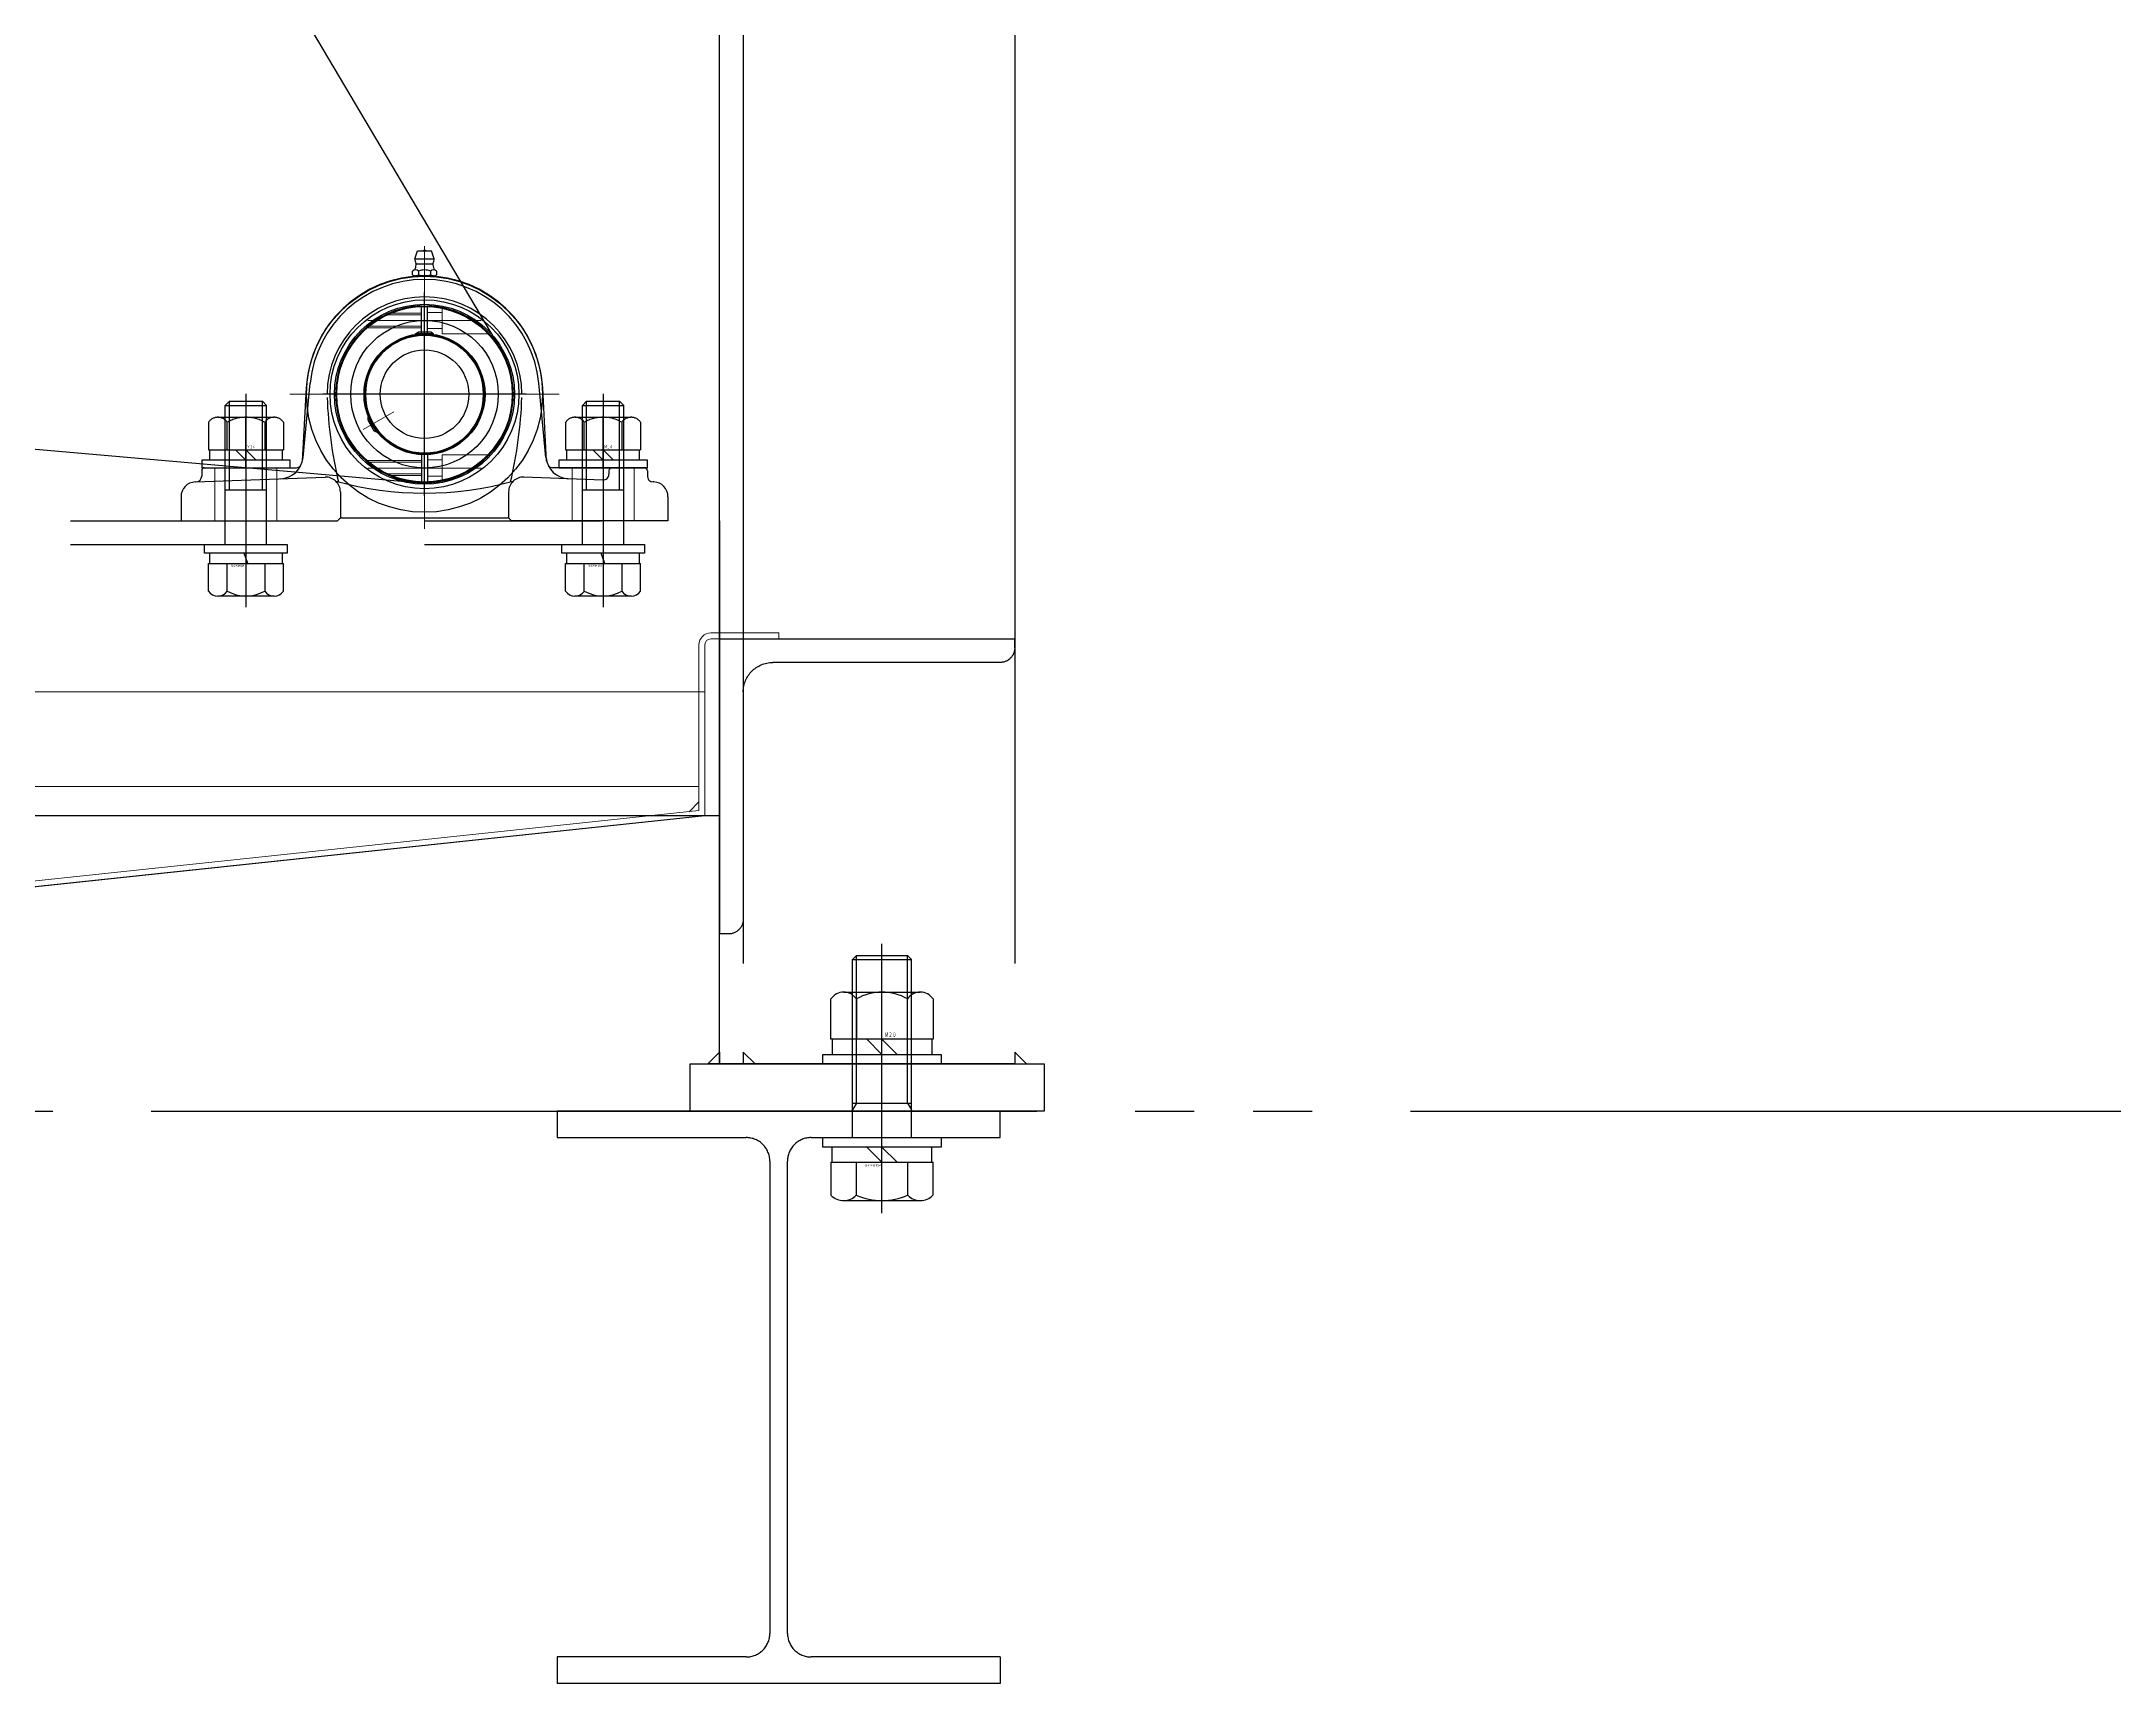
# Model space of a CAD drawing. Units: millimetres at full size. Extents: x -18456 to 18937, y -12290 to 13871.
# Drawn here: x 3715 to 5822, y -6729 to -5059 of the extents above; entities that cross this region are included whole.
import ezdxf
from ezdxf.enums import TextEntityAlignment as Align

# ---------------------------------------------------------------- set-up
doc = ezdxf.new("R2010")
doc.units = ezdxf.units.MM
doc.header["$LTSCALE"] = 100
doc.linetypes.add('CHAIN2', pattern=[12, 9, -1, 1, -1])
doc.linetypes.add('DOUBLE_CHAIN2', pattern=[12.8, 9, -1, 0.6, -0.6, 0.6, -1])
for name, color, linetype in [('0-2_0', 2, 'Continuous'), ('0-3_06_PHANTOM', 2, 'DOUBLE_CHAIN2'), ('0-4_08_DIM', 3, 'Continuous'), ('0-6_10_DRAFT', 1, 'Continuous'), ('0-A_01_NORMAL', 134, 'Continuous')]:
    doc.layers.add(name, color=color, linetype=linetype)
doc.layers.add('0-7_05_CENTER', color=2, linetype='CHAIN2', lineweight=18)
doc.layers.add('0-8_04_HIDDEN', color=7, linetype='Continuous', lineweight=18)
doc.styles.add('ＭＳ ゴシック', font='')
doc.styles.get('ＭＳ ゴシック').set_extended_font_data('MS Gothic')

# ---------------------------------------------------------------- blocks, each defined once
blk = doc.blocks.new('MUCAP206Ja_1_1')
at = {"layer": '0-2_0'}
for p, q in [((-3.3, 88.8), (-2.4, 91.5)), ((-2.4, 91.5), (2.4, 91.5)), ((3.3, 88.8), (2.4, 91.5)), ((-4.04, 83.37), (-4.04, 84.63)), ((-3.3, 88.8), (3.3, 88.8)), ((-2.8, 87.05), (2.8, 87.05)), ((-2.02, 84.63), (-2.02, 83.37)), ((2.02, 84.63), (2.02, 83.37)), ((4.04, 84.63), (4.04, 83.37)), ((3.03, 83), (-3.03, 83)), ((3, 63.4), (-3, 63.4)), ((-2.45, 63), (-2.45, 63.72)), ((2.13, 63.9), (-2.13, 63.9)), ((2.45, 63), (2.45, 63.72)), ((-41.38, 20.25), (-40.04, 45.06)), ((-41.16, 21.47), (-38.73, 46.65)), ((41.16, 21.47), (38.73, 46.65)), ((41.38, 20.25), (40.04, 45.06)), ((-18.84, 35.48), (-19.25, 35.25)), ((-19.25, 35.25), (-16.25, 30.05)), ((-19.25, 35.25), (-19.25, 34.25)), ((-18.63, 34.97), (-19.25, 34.61)), ((-19.25, 34.25), (-17.12, 30.55)), ((-16.25, 30.05), (-17.12, 30.55)), ((-16.18, 30.73), (-16.8, 30.37)), ((-15.84, 30.29), (-16.25, 30.05)), ((-77.69, 13.18), (-33.69, 14.81)), ((-75.5, 17), (-75.5, 15.19)), ((-74.5, 18), (-43.4, 18)), ((60.43, 13.82), (33.69, 14.81)), ((74.5, 18), (43.4, 18)), ((62.5, 17), (62.5, 15.82)), ((75.5, 17), (75.5, 15.19)), ((-82.5, 8.18), (-82.5, 0)), ((-28.5, 9.81), (-28.5, 1)), ((28.5, 9.81), (28.5, 1)), ((77.69, 13.18), (77.43, 13.19)), ((82.5, 8.18), (82.5, 0)), ((-82.5, 0), (-29.5, 0)), ((-29.5, 0), (-28.5, 1)), ((-28.09, 1), (28.09, 1)), ((29.5, 0), (28.5, 1)), ((82.5, 0), (29.5, 0))]:
    blk.add_line(p, q, dxfattribs=at)
for points in [[(-3, 62.93), (-3, 63.4), (-2.13, 63.9)], [(3, 62.93), (3, 63.4), (2.13, 63.9)]]:
    blk.add_lwpolyline(points, dxfattribs=at)
for radius in [32, 29.75, 20.25, 15]:
    blk.add_circle((0, 42.9), radius, dxfattribs=at)
for centre, radius, start, end in [((0, 90.01), 1.59, 69.55499, 110.44501), ((-3.03, 83.44), 1.56, 49.73979, 130.26021), ((0, 88.8), 3.3, 180, 208.06161), ((-8.79, 87.42), 6, 336.17154, 353.89834), ((-3.62, 86.87), 0.8, 353.89834, 28.06161), ((0, 79.3), 5.7, 69.22909, 110.77091), ((3.03, 83.44), 1.56, 49.73979, 130.26021), ((3.62, 86.87), 0.8, 151.93839, 186.10166), ((8.79, 87.42), 6, 186.10166, 203.82846), ((0, 88.8), 3.3, 331.93839, 0), ((0, 42.9), 40.1, 3.08459, 176.91541), ((0, 42.9), 38.91, 5.52315, 174.47685), ((-3.03, 84.56), 1.56, 229.73979, 310.26021), ((0, 88.7), 5.7, 249.22909, 290.77091), ((3.03, 84.56), 1.56, 229.73979, 310.26021), ((0, 42.9), 33, 0, 180), ((112.94, 46.65), 146, 181.90096, 193.24508), ((-112.94, 46.65), 146, 346.75492, 358.09904), ((-49.13, 22.24), 8, 272.1211, 354.47685), ((49.13, 22.24), 8, 185.52315, 267.8789), ((-77.5, 15.19), 2, 272.1211, 0), ((-74.5, 17), 1, 90, 180), ((-43.4, 20), 2, 270, 312.59897), ((-33.5, 9.81), 5, 0, 92.1211), ((33.5, 9.81), 5, 87.8789, 180), ((43.4, 20), 2, 227.40103, 270), ((60.5, 15.82), 2, 267.8789, 0), ((63.5, 17), 1, 90, 180), ((74.5, 17), 1, 0, 90), ((77.5, 15.19), 2, 180, 267.8789), ((-77.5, 8.18), 5, 92.1211, 180), ((0, 123.4), 114, 254.71535, 285.28465), ((77.5, 8.18), 5, 0, 87.8789), ((-28.09, 0), 1, 90, 135), ((28.09, 0), 1, 45, 90)]:
    blk.add_arc(centre, radius, start, end, dxfattribs=at)
at = {"layer": '0-6_10_DRAFT'}
blk.add_circle((0, 42.9), 25, dxfattribs=at)
at = {"layer": '0-7_05_CENTER'}
for p, q in [((0, 93.11), (0, 0)), ((-45.17, 42.9), (45.17, 42.9)), ((-20.78, 30.9), (-10.39, 36.9)), ((-60.5, 23), (-60.5, -5)), ((60.5, 23), (60.5, -5))]:
    blk.add_line(p, q, dxfattribs=at)
at = {"layer": '0-8_04_HIDDEN', "color": 2}
for p, q in [((-71, 18), (-71, 0)), ((-50, 18), (-50, 0)), ((50, 18), (50, 0)), ((71, 18), (71, 0))]:
    blk.add_line(p, q, dxfattribs=at)
blk = doc.blocks.new('M14Nza_1_1')
at = {"layer": '0-3_06_PHANTOM', "color": 7}
for p, q in [((-12.7, 15.4), (-12.7, 6.1)), ((-9.52, 17.1), (9.52, 17.1)), ((-6.35, 6.1), (-6.35, 15.4)), ((6.35, 15.4), (6.35, 6.1)), ((12.7, 15.4), (12.7, 6.1)), ((-12.7, 6.1), (12.7, 6.1)), ((-12.25, 2.6), (-12.25, 6.1)), ((-3.5, 6.1), (0, 2.6)), ((0, 6.1), (3.5, 2.6)), ((12.25, 6.1), (12.25, 2.6))]:
    blk.add_line(p, q, dxfattribs=at)
at = {"layer": '0-3_06_PHANTOM', "color": 7, "linetype": 'CHAIN2'}
blk.add_line((0, 0), (0, 17.1), dxfattribs=at)
at = {"layer": '0-3_06_PHANTOM', "color": 7}
blk.add_lwpolyline([(-15, 0), (15, 0), (15, 2.6), (-15, 2.6)], close=True, dxfattribs=at)
for centre, radius, start, end in [((-9.52, 13.29), 3.81, 33.626, 146.374), ((0, 4.4), 12.7, 60, 120), ((9.52, 13.29), 3.81, 33.626, 146.374)]:
    blk.add_arc(centre, radius, start, end, dxfattribs=at)
at = {"layer": '0-6_10_DRAFT', "style": 'ＭＳ ゴシック', "width": 0.6}
blk.add_text('Ｍ１４', height=1.1, dxfattribs=at).set_placement((0.39, 6.2), align=Align.BOTTOM_LEFT)
blk = doc.blocks.new('A$C6FDC4AF3_1_1')
at = {"layer": '0-2_0', "color": 134}
for radius in [40, 30.5, 20.5]:
    blk.add_circle((0, 0), radius, dxfattribs=at)
at = {"layer": '0-7_05_CENTER'}
for p, q in [((0, -45.6), (0, 45.6)), ((45.6, 0), (-45.6, 0))]:
    blk.add_line(p, q, dxfattribs=at)
blk = doc.blocks.new('A$C6A332CFA_1_1')
at = {"layer": '0-2_0', "color": 134}
for radius in [30, 20]:
    blk.add_circle((0, 0), radius, dxfattribs=at)
at = {"layer": '0-6_10_DRAFT'}
for p, q in [((0, -34.46), (0, 34.46)), ((34.46, 0), (-34.46, 0))]:
    blk.add_line(p, q, dxfattribs=at)
at = {"layer": '0-A_01_NORMAL'}
blk.add_circle((0, 0), 15, dxfattribs=at)
blk = doc.blocks.new('SCSPJ40-12a_1')
at = {"layer": '0-2_0'}
for p, q in [((-1, 19.97), (-1, 29.98)), ((1, 19.97), (1, 29.98)), ((-1, -19.97), (-1, -29.98)), ((1, -19.97), (1, -29.98))]:
    blk.add_line(p, q, dxfattribs=at)
for radius, start, end in [(30, 91.91021, 268.08979), (30, 271.91021, 88.08979), (20, 92.86598, 267.13403), (20, 272.86599, 87.13401)]:
    blk.add_arc((0, 0), radius, start, end, dxfattribs=at)
at = {"layer": '0-7_05_CENTER'}
for p, q in [((0, 32.3), (0, -32.3)), ((-19.19, 25), (19.19, 25)), ((-32.3, 0), (32.3, 0)), ((-19.19, -25), (19.19, -25))]:
    blk.add_line(p, q, dxfattribs=at)
at = {"layer": '0-8_04_HIDDEN', "color": 2}
for p, q in [((6, 20.5), (6, 29.39)), ((-19.84, 22.5), (-1, 22.5)), ((-19.2, 23.05), (-1, 23.05)), ((-13.18, 26.95), (-1, 26.95)), ((-11.99, 27.5), (-1, 27.5)), ((1, 27.75), (6, 27.75)), ((1, 22.25), (6, 22.25)), ((6, 20.5), (21.9, 20.5)), ((6, -20.5), (6, -29.39)), ((6, -20.5), (21.9, -20.5)), ((-19.84, -22.5), (-1, -22.5)), ((-19.2, -23.05), (-1, -23.05)), ((-13.18, -26.95), (-1, -26.95)), ((-11.99, -27.5), (-1, -27.5)), ((1, -22.25), (6, -22.25)), ((1, -27.75), (6, -27.75))]:
    blk.add_line(p, q, dxfattribs=at)
blk = doc.blocks.new('A$C235153E3_1')
at = {"layer": '0-8_04_HIDDEN'}
for name in ['A$C6FDC4AF3_1_1', 'A$C6A332CFA_1_1', 'SCSPJ40-12a_1']:
    blk.add_blockref(name, (0, 0), dxfattribs=at)
blk = doc.blocks.new('A$C3DE3586F_1_1')
at = {"layer": '0-2_0', "color": 134, "linetype": 'CHAIN2'}
blk.add_line((0, -51.09), (0, 21.25), dxfattribs=at)
at = {"layer": '0-2_0', "color": 134}
for p, q in [((-12.7, 15.8), (-12.7, 6.5)), ((-9.52, 17.5), (9.52, 17.5)), ((-6.35, 6.5), (-6.35, 15.8)), ((6.35, 15.8), (6.35, 6.5)), ((12.7, 15.8), (12.7, 6.5)), ((-14, 0), (-14, 3)), ((-14, 3), (14, 3)), ((14, 0), (-14, 0)), ((12.7, 6.5), (-12.7, 6.5)), ((-12.25, 3), (-12.25, 6.5)), ((-0.64, 6.5), (0.64, 3)), ((12.25, 6.5), (12.25, 3)), ((14, 3), (14, 0)), ((7, -18.5), (-7, -18.5)), ((-5.6, -18.5), (-5.6, -48.5)), ((5.6, -18.5), (5.6, -48.5)), ((7, -47.1), (-7, -47.1)), ((5.6, -48.5), (-5.6, -48.5))]:
    blk.add_line(p, q, dxfattribs=at)
for points in [[(-7, 0), (-7, -47.1), (-5.6, -48.5)], [(7, 0), (7, -47.1), (5.6, -48.5)]]:
    blk.add_lwpolyline(points, dxfattribs=at)
for centre, radius, start, end in [((-9.52, 13.69), 3.81, 33.626, 146.374), ((0, 4.8), 12.7, 60, 120), ((9.52, 13.69), 3.81, 33.626, 146.374)]:
    blk.add_arc(centre, radius, start, end, dxfattribs=at)
at = {"layer": '0-6_10_DRAFT', "style": 'ＭＳ ゴシック', "width": 1.5}
blk.add_text('M14x55', height=0.733, dxfattribs=at).set_placement((0.53, 6.6), align=Align.BOTTOM_LEFT)
blk = doc.blocks.new('A$C7A434C01_1_1')
at = {"layer": '0-2_0'}
for name, p in [('MUCAP206Ja_1_1', (0, -72.9)), ('M14Nza_1_1', (-60.5, -54.9)), ('M14Nza_1_1', (60.5, -54.9))]:
    blk.add_blockref(name, p, dxfattribs=at)
at = {"layer": '0-2_0', "rotation": 180}
for p in [(-60.5, -80.9), (60.5, -80.9)]:
    blk.add_blockref('A$C3DE3586F_1_1', p, dxfattribs=at)
at = {"layer": '0-8_04_HIDDEN'}
blk.add_blockref('A$C235153E3_1', (0, -30), dxfattribs=at)
blk = doc.blocks.new('A$C630344D5_1_1')
at = {"layer": '0-3_06_PHANTOM', "color": 5}
for p, q in [((2025.81, -281.61), (1921.29, -105.09)), ((312.61, -179.91), (1997.39, -326.79))]:
    blk.add_line(p, q, dxfattribs=at)
blk.add_arc((2000, -296.9), 30, 265.01777, 30.63094, dxfattribs=at)
at = {"layer": '0-6_10_DRAFT'}
for p, q in [((2000, -302.33), (2000, -291.47)), ((2005.43, -296.9), (1994.57, -296.9))]:
    blk.add_line(p, q, dxfattribs=at)
blk = doc.blocks.new('A$C448B04A9_1_1')
at = {"layer": '0-3_06_PHANTOM', "color": 7}
for p, q in [((3, 100), (0, 100)), ((0, 0), (0, 100)), ((8, 18), (8, 95)), ((95, 8), (18, 8)), ((0, 0), (100, 0)), ((100, 3), (100, 0))]:
    blk.add_line(p, q, dxfattribs=at)
for centre, radius, start, end in [((3, 95), 5, 0, 90), ((18, 18), 10, 180, 270), ((95, 3), 5, 0, 90)]:
    blk.add_arc(centre, radius, start, end, dxfattribs=at)
blk = doc.blocks.new('A$C27AD2B2D_1_1')
at = {"layer": '0-3_06_PHANTOM', "color": 7}
for p, q in [((2558, 950), (2558, 16)), ((50, 192), (2550, 192))]:
    blk.add_line(p, q, dxfattribs=at)
for points in [[(2550, 950), (2650, 950), (2650, 16), (2550, 16)], [(50, 200), (2550, 200), (2550, 100), (50, 100)], [(2660, 0), (2540, 0), (2540, 16), (2660, 16)]]:
    blk.add_lwpolyline(points, close=True, dxfattribs=at)
at = {"layer": '0-4_08_DIM'}
for points in [[(2550, 16), (2546, 16), (2550, 20)], [(2558, 16), (2562, 16), (2558, 20)], [(2650, 16), (2654, 16), (2650, 20)]]:
    blk.add_lwpolyline(points, close=True, dxfattribs=at)
at = {"layer": '0-7_05_CENTER'}
for p, q in [((2389.5, 210.96), (2389.5, 181.35)), ((2510.5, 210.96), (2510.5, 181.35)), ((2605, -16.06), (2605, 31.59))]:
    blk.add_line(p, q, dxfattribs=at)
at = {"layer": '0-8_04_HIDDEN', "xscale": -1, "rotation": 180}
blk.add_blockref('A$C448B04A9_1_1', (2550, 160), dxfattribs=at)
blk = doc.blocks.new('A$C2A205131_1_1')
at = {"layer": '0-8_04_HIDDEN'}
for p, q in [((0, 16), (0, -42)), ((2, 16), (2, 0)), ((850, 0), (0, 0)), ((2, 0), (2, -40.2)), ((2, -32), (436.55, -32)), ((0, -42), (850, -132)), ((2, -37.2), (5.36, -40.56)), ((2, -40.2), (848, -129.78))]:
    blk.add_line(p, q, dxfattribs=at)
blk.add_lwpolyline([(-2, 20), (-25, 20), (-25, 18), (-2, 18)], dxfattribs=at)
for radius in [4, 2]:
    blk.add_arc((-2, 16), radius, 0, 90, dxfattribs=at)
blk = doc.blocks.new('A$C233716BE_1_1')
at = {"layer": '0-2_0', "color": 134, "linetype": 'CHAIN2'}
blk.add_line((0, -25.57), (0, 65.7), dxfattribs=at)
at = {"layer": '0-2_0', "color": 134}
for p, q in [((-8.65, 61.7), (-10, 60.35)), ((-10, 0), (-10, 60.35)), ((-10, 60.35), (10, 60.35)), ((-8.65, 11.7), (-8.65, 61.7)), ((-8.65, 61.7), (8.65, 61.7)), ((10, 60.35), (8.65, 61.7)), ((8.65, 11.7), (8.65, 61.7)), ((10, 0), (10, 60.35)), ((-8.65, 11.7), (-10, 9.36)), ((-10, 11.7), (10, 11.7)), ((8.65, 11.7), (10, 9.36)), ((-16.9, -8.3), (-16.9, -3.2)), ((0, -8.3), (-5.1, -3.2)), ((5.1, -8.3), (0, -3.2)), ((16.9, -8.3), (16.9, -3.2)), ((-17.3, -8.3), (-17.3, -19.5)), ((-17.3, -8.3), (17.3, -8.3)), ((-8.7, -8.3), (-8.7, -19.5)), ((8.7, -8.3), (8.7, -19.5)), ((17.3, -19.5), (17.3, -8.3)), ((-13, -21.3), (13, -21.3))]:
    blk.add_line(p, q, dxfattribs=at)
blk.add_lwpolyline([(20, -3.2), (-20, -3.2), (-20, 0), (20, 0)], close=True, dxfattribs=at)
for centre, radius, start, end in [((-13, -15.3), 6, 224.6, 315.4), ((0, 0.6), 21.9, 246.6, 293.4), ((13, -15.3), 6, 224.6, 315.4)]:
    blk.add_arc(centre, radius, start, end, dxfattribs=at)
at = {"layer": '0-6_10_DRAFT', "style": 'ＭＳ ゴシック', "width": 1.8}
blk.add_text('M20x70', height=0.733, rotation=180, dxfattribs=at).set_placement((-0.41, -8.83), align=Align.BOTTOM_LEFT)
blk = doc.blocks.new('M20Nza_1_1')
at = {"layer": '0-2_0', "color": 134}
for p, q in [((-17.3, 8.3), (-17.3, 21.98)), ((-12.97, 24.3), (12.97, 24.3)), ((-8.65, 21.98), (-8.65, 8.3)), ((8.65, 8.3), (8.65, 21.98)), ((17.3, 21.98), (17.3, 8.3)), ((17.3, 8.3), (-17.3, 8.3)), ((-16.9, 8.3), (-16.9, 3.2)), ((-5.1, 8.3), (0, 3.2)), ((0, 8.3), (5.1, 3.2)), ((16.9, 8.3), (16.9, 3.2))]:
    blk.add_line(p, q, dxfattribs=at)
at = {"layer": '0-2_0', "color": 134, "linetype": 'CHAIN2'}
blk.add_line((0, 0), (0, 24.3), dxfattribs=at)
at = {"layer": '0-2_0', "color": 134}
blk.add_lwpolyline([(-20, 3.2), (20, 3.2), (20, 0), (-20, 0)], close=True, dxfattribs=at)
for centre, radius, start, end in [((-12.97, 19.11), 5.19, 33.626, 146.374), ((0, 7), 17.3, 60, 120), ((12.97, 19.11), 5.19, 33.626, 146.374)]:
    blk.add_arc(centre, radius, start, end, dxfattribs=at)
at = {"layer": '0-6_10_DRAFT', "style": 'ＭＳ ゴシック', "width": 0.6}
blk.add_text('Ｍ２０', height=1.571, dxfattribs=at).set_placement((0.89, 8.62), align=Align.BOTTOM_LEFT)
blk = doc.blocks.new('KK07194150698_1_1')
at = {"layer": '0-3_06_PHANTOM', "color": 7}
for p, q in [((-75, 194), (75, 194)), ((-75, 185), (-75, 194)), ((-75, 185), (-11, 185)), ((-3, 177), (-3, 17)), ((3, 17), (3, 177))]:
    blk.add_line(p, q, dxfattribs=at)
for points in [[(11, 185), (75, 185), (75, 194)], [(-75, 0), (75, 0), (75, 9), (11, 9)], [(-11, 9), (-75, 9), (-75, 0)]]:
    blk.add_lwpolyline(points, dxfattribs=at)
for centre, start, end in [((-11, 177), 0, 90), ((11, 177), 90, 180), ((-11, 17), 270, 0), ((11, 17), 180, 270)]:
    blk.add_arc(centre, 8, start, end, dxfattribs=at)

msp = doc.modelspace()

# ---------------------------------------------------------------- linework, layer by layer
at = {"layer": '0-2_0', "color": 134}
msp.add_line((4389.2, -5846.7), (1839.2, -6116.7), dxfattribs=at)
at = {"layer": '0-3_06_PHANTOM', "color": 7}
msp.add_line((-16653.5, -6146.7), (16869.4, -6146.7), dxfattribs=at)

# ---------------------------------------------------------------- block references
at = {"layer": '0-2_0', "xscale": 3, "yscale": 3}
for name, p in [('A$C27AD2B2D_1_1', (-3245.8, -6146.7)), ('A$C7A434C01_1_1', (4104.2, -5328)), ('A$C233716BE_1_1', (4569.2, -6173.7)), ('M20Nza_1_1', (4569.2, -6098.7))]:
    msp.add_blockref(name, p, dxfattribs=at)
at = {"layer": '0-3_06_PHANTOM', "xscale": 3, "yscale": 3}
msp.add_blockref('A$C630344D5_1_1', (-1895.8, -4527.3), dxfattribs=at)
at = {"layer": '0-3_06_PHANTOM', "xscale": 3, "yscale": 3, "rotation": 180}
msp.add_blockref('KK07194150698_1_1', (4464.2, -6146.7), dxfattribs=at)
at = {"layer": '0-8_04_HIDDEN', "xscale": -3, "yscale": 3}
msp.add_blockref('A$C2A205131_1_1', (4389.2, -5720.7), dxfattribs=at)

doc.saveas('drawing.dxf')
